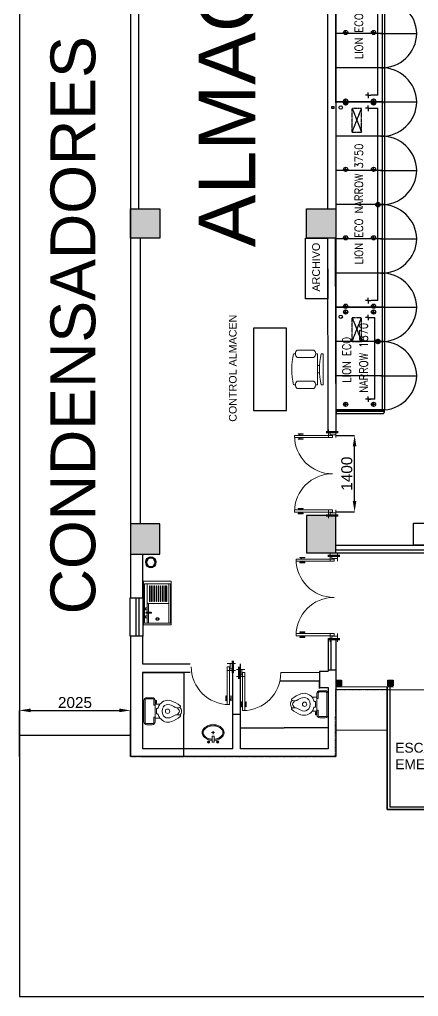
# Model space of a CAD drawing. Header units: millimetres. Extents: x -327709 to -233612, y 250954 to 312605.
# Drawn here: x -292956 to -285669, y 251827 to 269669 of the extents above; entities that cross this region are included whole.
import ezdxf
from ezdxf.enums import TextEntityAlignment as Align

# ---------------------------------------------------------------- set-up
doc = ezdxf.new("R2010")
doc.units = ezdxf.units.MM
doc.header["$PDMODE"] = 35
for name, pattern in [('Dash Style-1', [4.724409, 1.889764, -2.834646]), ('TRATTEGGIATA', [0.75, 0.5, -0.25]), ('TRATTEGGIATA2', [0.375, 0.25, -0.125])]:
    doc.linetypes.add(name, pattern=pattern)
for name, color, linetype in [('BANCHI', 3, 'Continuous'), ('COSTAN-EXH-COTAS', 7, 'Continuous'), ('COSTAN-EXH-Desagues', 1, 'Continuous'), ('DESAGUE', 4, 'Continuous'), ('DESAGUE MAQUINA', 3, 'Continuous'), ('DESAGUE PISO', 7, 'TRATTEGGIATA'), ('ENTRADA DE FRIO', 2, 'Continuous'), ('GABINETE', 5, 'Continuous'), ('GOP', 5, 'Continuous'), ('LATERALES', 3, 'Continuous'), ('PATAS', 6, 'Continuous'), ('QUADRO_ELETTRICO', 8, 'Continuous'), ('ROTULO', 7, 'Continuous'), ('TESTI20', 3, 'Continuous'), ('TETTO', 3, 'TRATTEGGIATA')]:
    doc.layers.add(name, color=color, linetype=linetype)
for name, color, linetype, lineweight in [('p1', 7, 'Continuous', 18), ('P4', 7, 'Continuous', 18), ('SUPERFICIES', 7, 'Dash Style-1', 5)]:
    doc.layers.add(name, color=color, linetype=linetype, lineweight=lineweight)
doc.styles.add('Arial (bold)', font='arialbd.ttf')
doc.styles.add('Arial Unicode MS', font='ARIALUNI.TTF')
doc.styles.add('costan', font='arial.ttf')
doc.styles.get("Standard").update_dxf_attribs({"font": 'arial.ttf'})
doc.styles.add('TESTI15', font='romans.shx', dxfattribs={"width": 0.9, "height": 1.5})
doc.dimstyles.new('Arch', dxfattribs={"dimtxt": 0.2, "dimasz": 0.3175, "dimexe": 0.3175, "dimexo": 0.15875, "dimgap": 0.001587, "dimtad": 1, "dimtxsty": 'Arial (bold)', "dimblk": 'VW_SLASH-2', "dimcen": 0, "dimdle": 0.15875, "dimazin": 0, "dimtfac": 1, "dimtix": 1, "dimtmove": 0, "dimatfit": 0, "dimldrblk": 'VW_FILLEDARROW', "dimfxl": 1, "dimfrac": 2, "dimtolj": 1, "dimarcsym": 0})
doc.dimstyles.new('carlos', dxfattribs={"dimtxt": 0.067432, "dimasz": 0.00186, "dimexe": 1.7e-05, "dimexo": 1.25e-05, "dimgap": 0, "dimtad": 0, "dimdec": 3, "dimtxsty": 'Arial (bold)', "dimblk": 'VW_SLASH-1', "dimblk1": 'VW_SLASH-1', "dimblk2": 'VW_SLASH-1', "dimcen": 0, "dimazin": 0, "dimtfac": 1, "dimtdec": 3, "dimtix": 1, "dimtmove": 0, "dimatfit": 0, "dimldrblk": 'VW_SLASH-1', "dimfxl": 1, "dimfrac": 2, "dimtolj": 1, "dimarcsym": 0})
doc.dimstyles.new('COSTAN-DESAGUES', dxfattribs={"dimtxt": 200, "dimasz": 200, "dimexe": 0, "dimexo": 0, "dimgap": 40, "dimtad": 1, "dimdec": 0, "dimzin": 0, "dimdsep": 46, "dimtxsty": 'costan', "dimcen": 0, "dimclrd": 1, "dimclre": 1, "dimclrt": 1, "dimadec": 0, "dimazin": 0, "dimtfac": 1, "dimtdec": 0, "dimtofl": 0, "dimtmove": 0, "dimatfit": 3, "dimfxl": 1, "dimtolj": 1, "dimtzin": 0, "dimarcsym": 0})

# ---------------------------------------------------------------- blocks, each defined once
blk = doc.blocks.new('lavaplatos peq')
blk.add_line((-0.192, 0.03), (-0.192, -0.329))
for points in [[(-0.257, 0.439), (0.248, 0.439), (0.248, -0.361), (-0.257, -0.361)], [(-0.242, 0.388), (0.233, 0.388), (0.233, -0.329), (-0.242, -0.329)], [(-0.192, 0.388), (0.203, 0.388), (0.203, 0.03), (-0.192, 0.03)], [(-0.15, 0.351), (-0.14, 0.351), (-0.14, 0.068), (-0.15, 0.068)], [(-0.11, 0.351), (-0.1, 0.351), (-0.1, 0.068), (-0.11, 0.068)], [(-0.07, 0.351), (-0.06, 0.351), (-0.06, 0.068), (-0.07, 0.068)], [(-0.03, 0.351), (-0.02, 0.351), (-0.02, 0.068), (-0.03, 0.068)], [(0.01, 0.351), (0.02, 0.351), (0.02, 0.068), (0.01, 0.068)], [(0.05, 0.351), (0.06, 0.351), (0.06, 0.068), (0.05, 0.068)], [(0.09, 0.351), (0.1, 0.351), (0.1, 0.068), (0.09, 0.068)], [(0.13, 0.351), (0.14, 0.351), (0.14, 0.068), (0.13, 0.068)], [(0.16, 0.351), (0.17, 0.351), (0.17, 0.068), (0.16, 0.068)], [(-0.166, 0.03), (0.203, 0.03), (0.203, -0.329), (-0.166, -0.329)]]:
    blk.add_lwpolyline(points, close=True)
for points in [[(-0.197, -0.048), (-0.196, -0.048), (-0.194, -0.05), (-0.192, -0.053), (-0.192, -0.082), (-0.194, -0.085), (-0.196, -0.087), (-0.219, -0.087), (-0.221, -0.085), (-0.222, -0.082), (-0.222, -0.053), (-0.221, -0.05), (-0.219, -0.048), (-0.217, -0.048), (-0.207, -0.048), (-0.197, -0.048)], [(-0.132, -0.13), (-0.127, -0.13), (-0.119, -0.131), (-0.115, -0.132), (-0.115, -0.146), (-0.119, -0.147), (-0.127, -0.148), (-0.204, -0.148), (-0.212, -0.147), (-0.216, -0.146), (-0.216, -0.132), (-0.212, -0.131), (-0.204, -0.13), (-0.199, -0.13), (-0.166, -0.13), (-0.132, -0.13)], [(-0.197, -0.195), (-0.196, -0.195), (-0.194, -0.197), (-0.192, -0.2), (-0.192, -0.229), (-0.194, -0.232), (-0.196, -0.234), (-0.219, -0.234), (-0.221, -0.232), (-0.222, -0.229), (-0.222, -0.2), (-0.221, -0.197), (-0.219, -0.195), (-0.217, -0.195), (-0.207, -0.195), (-0.197, -0.195)]]:
    blk.add_open_spline(points, degree=2, knots=[0, 0, 0, 1, 2, 3, 4, 5, 6, 7, 8, 9, 10, 11, 12, 12, 13, 13, 13])
for points in [[(0.026, -0.253), (0.026, -0.247), (0.018, -0.236), (0.004, -0.229), (-0.012, -0.229), (-0.026, -0.236), (-0.034, -0.247), (-0.034, -0.26), (-0.026, -0.271), (-0.012, -0.277), (0.004, -0.277), (0.018, -0.271), (0.026, -0.26), (0.026, -0.253)], [(0.016, -0.253), (0.016, -0.249), (0.01, -0.242), (0.001, -0.237), (-0.01, -0.237), (-0.019, -0.242), (-0.024, -0.249), (-0.024, -0.258), (-0.019, -0.265), (-0.01, -0.269), (0.001, -0.269), (0.01, -0.265), (0.016, -0.258), (0.016, -0.253)]]:
    blk.add_open_spline(points, degree=2)
blk = doc.blocks.new('Group-201-1')
at = {"color": 7, "linetype": 'Continuous', "lineweight": 5}
for p, q in [((-0.027, 0), (0.029, 0)), ((0.001, 0.028), (0.001, -0.027)), ((-0.102, -0.173), (-0.062, -0.173)), ((-0.082, -0.153), (-0.082, -0.193)), ((0.064, -0.173), (0.104, -0.173)), ((0.084, -0.153), (0.084, -0.193))]:
    blk.add_line(p, q, dxfattribs=at)
for points in [[(0.02, -0.143, 0.187772), (0.168, -0.079, 0.335471), (0.188, 0.052, 0.491193), (-0.185, 0.053, 0.280802), (-0.182, -0.058, 0.232365), (-0.018, -0.143)], [(0.019, -0.127, 0.187798), (0.157, -0.067, 0.331964), (0.174, 0.044, 0.487756), (-0.172, 0.045, 0.276113), (-0.168, -0.049, 0.231696), (-0.017, -0.127)], [(0.019, -0.123, 0.187806), (0.154, -0.064, 0.330923), (0.171, 0.042, 0.486791), (-0.168, 0.042, 0.274714), (-0.165, -0.047, 0.231506), (-0.017, -0.123)]]:
    blk.add_lwpolyline(points, format="xyb", dxfattribs=at)
at = {"color": 7, "linetype": 'Continuous', "lineweight": 18}
blk.add_lwpolyline([(0.02, -0.173), (-0.018, -0.173), (-0.018, -0.064), (0.02, -0.064)], close=True, dxfattribs=at)
blk.add_circle((0.001, 0), 0.0116, dxfattribs=at)
at = {"color": 7, "linetype": 'Continuous', "lineweight": 5}
for centre, radius in [((-0.082, -0.173), 0.02), ((-0.082, -0.173), 0.0168), ((0.084, -0.173), 0.02), ((0.084, -0.173), 0.0168)]:
    blk.add_circle(centre, radius, dxfattribs=at)
blk = doc.blocks.new('lavam peqe planta 2d_Sc1')
at = {"color": 7}
blk.add_blockref('Group-201-1', (0, 0), dxfattribs=at)
blk = doc.blocks.new('inodor planta 2d 2')
for p, q in [((-0.033, 0.203), (-0.063, 0.181)), ((-0.063, 0.165), (-0.063, 0.198)), ((0.034, 0.203), (0.064, 0.181)), ((0.064, 0.165), (0.064, 0.197)), ((-0.126, -0.227), (0.128, -0.227)), ((-0.05, -0.202), (-0.05, -0.182)), ((0.051, -0.202), (-0.05, -0.202)), ((0.051, -0.182), (0.051, -0.202))]:
    blk.add_line(p, q)
blk.add_lwpolyline([(-0.246, -0.379, 0.414214), (-0.195, -0.43), (0.196, -0.43, 0.414214), (0.247, -0.379), (0.247, -0.278, 0.414214), (0.196, -0.227), (0.128, -0.227), (0.128, -0.138, 0.320465), (0.191, 0.065, 0.084082), (0.098, 0.232, 0.442604), (0.079, 0.233, 0.057779), (0.072, 0.224, 0.435895), (-0.071, 0.225, 0.057779), (-0.078, 0.234, 0.442604), (-0.097, 0.233, 0.084082), (-0.19, 0.065, 0.320465), (-0.126, -0.138), (-0.126, -0.227), (-0.195, -0.227, 0.414214), (-0.246, -0.278), (-0.246, -0.379)], format="xyb", close=True)
for points in [[(0.034, 0.203, 0.428571), (-0.033, 0.203)], [(-0.082, -0.076, 0.288661), (0.083, -0.076)], [(0.061, -0.17, 0.101686), (0.128, -0.138)], [(-0.106, -0.227), (-0.106, -0.247), (-0.195, -0.247, 0.414214), (-0.226, -0.278), (-0.226, -0.384, 0.370267), (-0.195, -0.41), (0.196, -0.41, 0.414214), (0.227, -0.379), (0.227, -0.278, 0.414214), (0.196, -0.247), (0.108, -0.247), (0.108, -0.227)]]:
    blk.add_lwpolyline(points, format="xyb")
blk.add_lwpolyline([(0.196, -0.227), (0.196, -0.202), (0.146, -0.202), (0.146, -0.214), (0.184, -0.214), (0.184, -0.227)])
blk.add_circle((0.001, 0), 0.0395)
for centre, radius, start, end in [((-0.114, 0.198), 0.0508, 0, 31.856), ((0.115, 0.197), 0.0508, 147.3897, 180), ((-0.016, 0.008), 0.107, 161.8163, 232.8917), ((0.35, -0.125), 0.496, 147.9375, 160.56), ((-0.114, 0.165), 0.0508, 327.9375, 0), ((0.115, 0.165), 0.0508, 180, 212.0625), ((-0.349, -0.125), 0.496, 19.44, 32.0625), ((0.017, 0.008), 0.107, 307.1083, 18.1837), ((-0.016, 0.008), 0.183, 232.8917, 256.1166), ((-0.063, -0.182), 0.0127, 0, 76.1166), ((0.064, -0.182), 0.0127, 103.8834, 180)]:
    blk.add_arc(centre, radius, start, end)
blk = doc.blocks.new('Group-2-2')
at = {"color": 5, "linetype": 'Continuous', "lineweight": 60}
blk.add_line((28.089, 7.119), (28.089, 7.339), dxfattribs=at)
at = {"color": 7, "linetype": 'Continuous', "lineweight": 5}
for p, q in [((28.139, 7.294), (27.989, 7.294)), ((28.139, 7.164), (27.989, 7.164))]:
    blk.add_line(p, q, dxfattribs=at)
for points in [[(27.989, 7.224), (27.989, 7.917), (28.029, 7.917), (28.029, 7.224)], [(27.985, 7.828), (27.97, 7.828), (27.97, 7.848), (27.96, 7.848), (27.96, 7.758), (27.97, 7.758), (27.97, 7.818), (27.985, 7.818)], [(28.035, 7.828), (28.05, 7.828), (28.05, 7.848), (28.06, 7.848), (28.06, 7.758), (28.05, 7.758), (28.05, 7.818), (28.035, 7.818)], [(28.089, 7.164), (28.039, 7.164), (28.039, 7.264), (28.089, 7.264)]]:
    blk.add_lwpolyline(points, close=True, dxfattribs=at)
blk.add_arc((28.022, 7.224), 0.693, 90, 180, dxfattribs=at)
blk = doc.blocks.new('VW_SLASH-1')
at = {"layer": 'p1', "color": 0, "linetype": 'ByBlock', "lineweight": -2}
blk.add_line((0, 0), (-1, 0), dxfattribs=at)
at = {"layer": 'p1', "color": 0, "linetype": 'Continuous', "lineweight": 20}
blk.add_lwpolyline([(1, 1), (-1, -1)], dxfattribs=at)
blk = doc.blocks.new('*D424')
at = {"layer": 'Defpoints', "color": 0, "linetype": 'Continuous', "transparency": 16777216}
for p in [(-290710, 257745), (-290710, 256210), (-289954, 256210)]:
    blk.add_point(p, dxfattribs=at)
at = {"layer": 'P4', "color": 0, "linetype": 'Continuous', "lineweight": -2, "transparency": 16777216}
for p, q in [((-290710, 257745), (-289954, 257745)), ((-289954, 257745), (-289954, 256978)), ((-289954, 256210), (-289954, 256978)), ((-290710, 256210), (-289954, 256210))]:
    blk.add_line(p, q, dxfattribs=at)
at = {"layer": 'P4', "color": 0, "linetype": 'Continuous', "lineweight": -2, "transparency": 16777216, "xscale": 0.0018603515625, "yscale": 0.0018603515625, "zscale": 0.0018603515625}
for p, rotation in [((-289954, 257745), 90), ((-289954, 256210), 270)]:
    blk.add_blockref('VW_SLASH-1', p, dxfattribs=dict(at, rotation=rotation))
at = {"layer": 'P4', "color": 0, "linetype": 'Continuous', "lineweight": -2, "transparency": 16777216, "insert": (-289954, 256978), "char_height": 0.0607, "attachment_point": 5, "style": 'Arial (bold)'}
blk.add_mtext('\\A1;4605,785', dxfattribs=at)
blk = doc.blocks.new('*D425')
at = {"layer": 'Defpoints', "color": 0, "linetype": 'Continuous', "transparency": 16777216}
for p in [(-287320, 256910), (-288920, 256731), (-288920, 256663)]:
    blk.add_point(p, dxfattribs=at)
at = {"layer": 'P4', "color": 0, "linetype": 'Continuous', "lineweight": -2, "transparency": 16777216}
for p, q in [((-287320, 256910), (-287320, 256731)), ((-288920, 256663), (-288920, 256731)), ((-288920, 256731), (-288120, 256731)), ((-287320, 256731), (-288120, 256731))]:
    blk.add_line(p, q, dxfattribs=at)
at = {"layer": 'P4', "color": 0, "linetype": 'Continuous', "lineweight": -2, "transparency": 16777216, "xscale": 0.0018603515625, "yscale": 0.0018603515625, "zscale": 0.0018603515625, "rotation": 180}
blk.add_blockref('VW_SLASH-1', (-288920, 256731), dxfattribs=at)
at = {"layer": 'P4', "color": 0, "linetype": 'Continuous', "lineweight": -2, "transparency": 16777216, "xscale": 0.0018603515625, "yscale": 0.0018603515625, "zscale": 0.0018603515625}
blk.add_blockref('VW_SLASH-1', (-287320, 256731), dxfattribs=at)
at = {"layer": 'P4', "color": 0, "linetype": 'Continuous', "lineweight": -2, "transparency": 16777216, "insert": (-288120, 256731), "char_height": 0.0607, "attachment_point": 5, "style": 'Arial (bold)'}
blk.add_mtext('\\A1;4800,819', dxfattribs=at)
blk = doc.blocks.new('VW_SLASH-2')
at = {"layer": 'p1', "color": 0, "linetype": 'ByBlock', "lineweight": -2}
blk.add_line((0, 0), (-1, 0), dxfattribs=at)
at = {"layer": 'p1', "color": 0, "linetype": 'Continuous', "lineweight": 20}
blk.add_lwpolyline([(0, 0), (0, 0)], dxfattribs=at)
blk = doc.blocks.new('*D491')
at = {"layer": 'Defpoints', "color": 0, "transparency": 16777216}
for p in [(-290930, 256602), (-292956, 256210), (-290930, 256210)]:
    blk.add_point(p, dxfattribs=at)
at = {"layer": 'p1', "color": 0, "lineweight": -2, "transparency": 16777216}
for p, q in [((-292956, 256210), (-292956, 256602)), ((-292955, 256602), (-290931, 256602)), ((-290930, 256210), (-290930, 256602))]:
    blk.add_line(p, q, dxfattribs=at)
at = {"layer": 'p1', "color": 0, "lineweight": -2, "transparency": 16777216, "xscale": 0.3175, "yscale": 0.3175, "zscale": 0.3175, "rotation": 180}
blk.add_blockref('VW_SLASH-2', (-292956, 256602), dxfattribs=at)
at = {"layer": 'p1', "color": 0, "lineweight": -2, "transparency": 16777216, "xscale": 0.3175, "yscale": 0.3175, "zscale": 0.3175}
blk.add_blockref('VW_SLASH-2', (-290930, 256602), dxfattribs=at)
at = {"layer": 'p1', "color": 0, "transparency": 16777216, "insert": (-291943, 256602), "char_height": 0.2, "attachment_point": 5, "style": 'Arial (bold)'}
blk.add_mtext('\\A1;2025,35', dxfattribs=at)
blk = doc.blocks.new('VW_FILLEDARROW')
at = {"layer": 'p1', "linetype": 'Continuous', "lineweight": 0}
blk.add_hatch(color=0, dxfattribs=at).paths.add_polyline_path([(-1, 0), (0, 0), (-1, 0)])
at = {"layer": 'p1', "color": 0, "linetype": 'Continuous', "lineweight": 5}
blk.add_lwpolyline([(-1, 0), (0, 0), (-1, 0)], close=True, dxfattribs=at)
blk = doc.blocks.new('COSTAN-REFERENCIA DE DESAGÜES')
at = {"layer": 'COSTAN-EXH-Desagues'}
blk.add_hatch(color=256, dxfattribs=at).paths.add_polyline_path([(40, 0, 1), (-40, 0, 1)])
blk.add_circle((0, 0), 40, dxfattribs=at)
blk = doc.blocks.new('LI_TL1_N_ECO 375')
at = {"layer": 'COSTAN-EXH-COTAS', "color": 1}
for p, q in [((625, -890), (625, 0)), ((1250, -855), (1250, 0)), ((1875, -890), (1875, 0)), ((2500, -855), (2500, 0)), ((3125, -890), (3125, 0)), ((3750, -855), (3750, 0))]:
    blk.add_line(p, q, dxfattribs=at)
at = {"layer": 'COSTAN-EXH-Desagues'}
for p, q in [((0, -855), (0, -1480)), ((1250, -820), (1250, -1480)), ((1250, -855), (1250, -1480)), ((2500, -820), (2500, -1480)), ((2500, -855), (2500, -1480)), ((3750, -820), (3750, -1480)), ((3750, -855), (3750, -1480))]:
    blk.add_line(p, q, dxfattribs=at)
for centre, start, end in [((-17, -838), 271.5602, 1.5602), ((1267, -838), 178.4398, 268.4398), ((1233, -838), 271.5602, 1.5602), ((2517, -838), 178.4398, 268.4398), ((2483, -838), 271.5602, 1.5602), ((3767, -838), 178.4398, 268.4398)]:
    blk.add_arc(centre, 643, start, end, dxfattribs=at)
at = {"layer": 'DESAGUE'}
for p, q in [((122, -770), (122, -645)), ((3635, -645), (3635, -770)), ((122, -770), (3635, -770))]:
    blk.add_line(p, q, dxfattribs=at)
at = {"layer": 'DESAGUE MAQUINA'}
for p, q in [((122, -590), (72, -590)), ((122, -590), (122, -540)), ((122, -590), (122, -640)), ((122, -590), (172, -590)), ((3635, -590), (3585, -590)), ((3635, -590), (3635, -540)), ((3635, -590), (3635, -640)), ((3635, -590), (3685, -590))]:
    blk.add_line(p, q, dxfattribs=at)
at = {"layer": 'DESAGUE PISO'}
for p, q in [((1925, -770), (1825, -770)), ((1875, -720), (1875, -820))]:
    blk.add_line(p, q, dxfattribs=at)
at = {"layer": 'ENTRADA DE FRIO'}
blk.add_lwpolyline([(3630, 73), (3670, 73), (3670, 33), (3630, 33)], close=True, dxfattribs=at)
blk.add_circle((3650, -90), 31, dxfattribs=at)
at = {"layer": 'GABINETE'}
for p, q in [((3750, 0), (0, 0)), ((0, 0), (0, -855)), ((0, -855), (3750, -855)), ((2500, -890), (0, -890))]:
    blk.add_line(p, q, dxfattribs=at)
at = {"layer": 'LATERALES', "color": 3, "linetype": 'ByBlock'}
blk.add_line((3750, -890), (0, -890), dxfattribs=at)
at = {"layer": 'LATERALES'}
blk.add_line((3720, -890), (3750, -890), dxfattribs=at)
at = {"layer": 'PATAS'}
for p, q in [((20, -142), (20, -218)), ((1270, -142), (1270, -218)), ((2520, -142), (2520, -218)), ((3730, -142), (3730, -218)), ((-18, -180), (58, -180)), ((1232, -180), (1308, -180)), ((2482, -180), (2558, -180)), ((3768, -180), (3692, -180)), ((-18, -690), (58, -690)), ((20, -652), (20, -728)), ((1232, -690), (1308, -690)), ((1270, -652), (1270, -728)), ((2482, -690), (2558, -690)), ((2520, -652), (2520, -728)), ((3768, -690), (3692, -690)), ((3730, -652), (3730, -728))]:
    blk.add_line(p, q, dxfattribs=at)
for centre in [(20, -180), (1270, -180), (2520, -180), (3730, -180), (20, -690), (1270, -690), (2520, -690), (3730, -690)]:
    blk.add_circle(centre, 37.6, dxfattribs=at)
at = {"layer": 'QUADRO_ELETTRICO', "linetype": 'TRATTEGGIATA2'}
for p, q in [((3200, -300), (3630, -300)), ((3200, -300), (3630, -470)), ((3630, -300), (3200, -470)), ((3200, -300), (3200, -470)), ((3630, -470), (3630, -300)), ((3200, -470), (3630, -470))]:
    blk.add_line(p, q, dxfattribs=at)
at = {"layer": 'COSTAN-EXH-Desagues'}
blk.add_blockref('COSTAN-REFERENCIA DE DESAGÜES', (1875, -770), dxfattribs=at)
at = {"layer": 'TESTI20', "style": 'TESTI15', "width": 0.9}
blk.add_text('LION ECO NARROW 3750', height=148, dxfattribs=at).set_placement((1887, -423), align=Align.MIDDLE)
blk = doc.blocks.new('LI_TL1_N_SX_65')
at = {"layer": 'BANCHI'}
for p, q in [((-0.65, 0), (-0.65, -8.55)), ((-0.3, -8.85), (-0.3, -8.35))]:
    blk.add_line(p, q, dxfattribs=at)
blk.add_lwpolyline([(0, -8.5), (-0.15, -8.5, -0.414214), (-0.3, -8.35), (-0.3, 0), (0, 0)], format="xyb", dxfattribs=at)
at = {"layer": 'GOP'}
blk.add_line((0, -8.5), (0, 0), dxfattribs=at)
at = {"layer": 'TETTO'}
for p, q in [((-0.3, 0), (-0.65, 0)), ((-0.3, -8.85), (0, -8.85)), ((0, -8.85), (0, -8.5))]:
    blk.add_line(p, q, dxfattribs=at)
blk.add_arc((-0.26, -8.45), 0.407, 194.8271, 263.8905, dxfattribs=at)
blk = doc.blocks.new('LION ECO 187')
at = {"layer": 'COSTAN-EXH-COTAS', "color": 1}
for p, q in [((-421753, 265955), (-422608, 265955)), ((-421718, 265330), (-422608, 265330)), ((-421753, 264705), (-422608, 264705)), ((-421718, 264080), (-422608, 264080))]:
    blk.add_line(p, q, dxfattribs=at)
at = {"layer": 'COSTAN-EXH-Desagues'}
for p, q in [((-421788, 265955), (-421128, 265955)), ((-421753, 265955), (-421128, 265955)), ((-421788, 264705), (-421128, 264705)), ((-421753, 264705), (-421128, 264705))]:
    blk.add_line(p, q, dxfattribs=at)
for centre, start, end in [((-421771, 265972), 268.4398, 358.4398), ((-421771, 264687), 1.5602, 91.5602), ((-421771, 264722), 268.4398, 358.4398)]:
    blk.add_arc(centre, 643, start, end, dxfattribs=at)
at = {"layer": 'DESAGUE'}
for q in [(-421893, 265768), (-422018, 264276)]:
    blk.add_line((-421893, 264276), q, dxfattribs=at)
at = {"layer": 'DESAGUE MAQUINA'}
for p, q in [((-422018, 265768), (-422068, 265768)), ((-422018, 265768), (-422018, 265818)), ((-422018, 265768), (-422018, 265718)), ((-422018, 265768), (-421968, 265768)), ((-422018, 264276), (-422068, 264276)), ((-422018, 264276), (-422018, 264326)), ((-422018, 264276), (-422018, 264226)), ((-422018, 264276), (-421968, 264276))]:
    blk.add_line(p, q, dxfattribs=at)
at = {"layer": 'DESAGUE PISO'}
for p, q in [((-421888, 265330), (-421788, 265330)), ((-421838, 265380), (-421838, 265280))]:
    blk.add_line(p, q, dxfattribs=at)
at = {"layer": 'ENTRADA DE FRIO'}
blk.add_circle((-422518, 265783), 31, dxfattribs=at)
at = {"layer": 'GABINETE'}
for p, q in [((-422608, 265955), (-422608, 264080)), ((-421753, 264080), (-421753, 265955)), ((-422608, 264080), (-421753, 264080))]:
    blk.add_line(p, q, dxfattribs=at)
at = {"layer": 'LATERALES', "color": 3, "linetype": 'ByBlock'}
blk.add_line((-421718, 265955), (-421718, 264080), dxfattribs=at)
at = {"layer": 'PATAS'}
for p, q in [((-422466, 265869), (-422390, 265869)), ((-422428, 265832), (-422428, 265907)), ((-421956, 265869), (-421880, 265869)), ((-421918, 265832), (-421918, 265907)), ((-422466, 264183), (-422390, 264183)), ((-422428, 264145), (-422428, 264221)), ((-421956, 264183), (-421880, 264183)), ((-421918, 264145), (-421918, 264221))]:
    blk.add_line(p, q, dxfattribs=at)
for centre in [(-422428, 265869), (-421918, 265869), (-422428, 264183), (-421918, 264183)]:
    blk.add_circle(centre, 37.6, dxfattribs=at)
at = {"layer": 'QUADRO_ELETTRICO', "linetype": 'TRATTEGGIATA2'}
for p, q in [((-422308, 265333), (-422308, 265763)), ((-422308, 265333), (-422138, 265763)), ((-422308, 265763), (-422138, 265333)), ((-422138, 265763), (-422308, 265763)), ((-422138, 265333), (-422138, 265763)), ((-422308, 265333), (-422138, 265333))]:
    blk.add_line(p, q, dxfattribs=at)
at = {"layer": 'ROTULO', "color": 1, "linetype": 'Continuous'}
blk.add_line((-421718, 265955), (-422608, 265955), dxfattribs=at)
at = {"layer": 'ROTULO', "color": 4, "linetype": 'Continuous'}
blk.add_line((-422018, 265768), (-421893, 265768), dxfattribs=at)
at = {"layer": 'COSTAN-EXH-Desagues', "rotation": 90}
blk.add_blockref('COSTAN-REFERENCIA DE DESAGÜES', (-421838, 265330), dxfattribs=at)
at = {"layer": 'TESTI20', "style": 'TESTI15', "width": 0.9}
for s, p in [('NARROW 1870', (-422099, 265031)), ('LION ECO', (-422410, 264997))]:
    blk.add_text(s, height=148, rotation=90, dxfattribs=at).set_placement(p, align=Align.MIDDLE)
blk = doc.blocks.new('Group-93-1')
at = {"color": 7, "linetype": 'Continuous', "lineweight": 9}
for p, q in [((-0.285, 0), (-0.285, -0.034)), ((-0.285, 0), (0.285, 0)), ((0.285, 0), (0.285, -0.034)), ((-0.352, -0.168), (-0.352, -0.469)), ((-0.285, -0.101), (-0.285, -0.134)), ((-0.285, -0.101), (0.285, -0.101)), ((-0.218, -0.469), (-0.218, -0.168)), ((-0.067, -0.101), (-0.067, -0.065)), ((0.067, -0.066), (0.067, -0.101)), ((0.218, -0.168), (0.218, -0.469)), ((0.285, -0.101), (0.285, -0.134)), ((0.352, -0.469), (0.352, -0.168)), ((-0.285, -0.503), (-0.285, -0.536)), ((0.285, -0.503), (0.285, -0.536))]:
    blk.add_line(p, q, dxfattribs=at)
for centre, radius, start, end in [((-0.285, -0.218), 0.0838, 36.8699, 143.1301), ((0, 1.161), 1.228, 256.5803, 283.4197), ((0.285, -0.218), 0.0838, 36.8699, 143.1301), ((-0.285, -0.419), 0.0838, 216.8699, 323.1301), ((0.285, -0.419), 0.0838, 216.8699, 323.1301), ((0, 0.658), 1.228, 256.5803, 283.4197)]:
    blk.add_arc(centre, radius, start, end, dxfattribs=at)
blk = doc.blocks.new('Chair - Desk_Sc1')
at = {"color": 7}
blk.add_blockref('Group-93-1', (0, 0), dxfattribs=at)
blk = doc.blocks.new('*D572')
at = {"layer": 'Defpoints', "color": 0, "linetype": 'Continuous', "transparency": 16777216}
for p in [(-287179, 262075), (-286836, 262075), (-287179, 260675)]:
    blk.add_point(p, dxfattribs=at)
at = {"layer": 'ROTULO', "color": 1, "linetype": 'Continuous', "lineweight": -2, "transparency": 16777216}
for p, q in [((-287179, 262075), (-286836, 262075)), ((-286836, 260875), (-286836, 261875)), ((-287179, 260675), (-286836, 260675))]:
    blk.add_line(p, q, dxfattribs=at)
at = {"layer": 'ROTULO', "color": 1, "linetype": 'Continuous', "transparency": 16777216}
for points in [[(-286869, 261875), (-286803, 261875), (-286836, 262075)], [(-286869, 260875), (-286803, 260875), (-286836, 260675)]]:
    blk.add_solid(points, dxfattribs=at)
at = {"layer": 'ROTULO', "color": 1, "linetype": 'Continuous', "transparency": 16777216, "insert": (-286978, 261375), "char_height": 200, "attachment_point": 5, "rotation": 90, "style": 'costan'}
blk.add_mtext('\\A1;1400', dxfattribs=at)
blk = doc.blocks.new('*D575')
at = {"layer": 'Defpoints', "color": 0, "linetype": 'Continuous', "transparency": 16777216}
for p in [(-290931, 257052), (-292955, 256602), (-290931, 256602)]:
    blk.add_point(p, dxfattribs=at)
at = {"layer": 'ROTULO', "color": 1, "linetype": 'Continuous', "lineweight": -2, "transparency": 16777216}
for p, q in [((-292955, 256602), (-292955, 257052)), ((-292755, 257052), (-291131, 257052)), ((-290931, 256602), (-290931, 257052))]:
    blk.add_line(p, q, dxfattribs=at)
at = {"layer": 'ROTULO', "color": 1, "linetype": 'Continuous', "transparency": 16777216}
for points in [[(-292755, 257085), (-292755, 257019), (-292955, 257052)], [(-291131, 257085), (-291131, 257019), (-290931, 257052)]]:
    blk.add_solid(points, dxfattribs=at)
at = {"layer": 'ROTULO', "color": 1, "linetype": 'Continuous', "transparency": 16777216, "insert": (-291943, 257194), "char_height": 200, "attachment_point": 5, "style": 'costan'}
blk.add_mtext('\\A1;2025', dxfattribs=at)

msp = doc.modelspace()

# ---------------------------------------------------------------- hatches: boundary and pattern name
at = {"layer": 'P4', "linetype": 'Continuous', "lineweight": -2}
for color, points in [(1, [(-290930.30609, 265676.59523), (-290930.30609, 266211.68647), (-290395.21485, 266211.68647), (-290395.21485, 265676.59523)]), (1, [(-287714.75783, 265676.59523), (-287714.75783, 266211.68647), (-287179.66659, 266211.68647), (-287179.66659, 265676.59523)]), (1, [(-287179.66659, 259931.92669), (-287179.66659, 260612.04265), (-287319.69047, 260612.04265), (-287714.75783, 260612.04265), (-287714.75783, 260268.60041), (-287714.75783, 259931.92669)]), (1, [(-290395.21485, 259905.61126), (-290395.21485, 260460.70591), (-290930.30609, 260460.70591), (-290930.30609, 260180.39643), (-290930.30609, 259905.61126)]), (4, [(-287174.03733, 257601.77591), (-287074.02135, 257601.31097), (-287074.4863, 257501.29499), (-287174.50227, 257501.75994)]), (0, [(-286228.51107, 257602.07931), (-286128.4951, 257601.61436), (-286128.96004, 257501.59839), (-286228.97601, 257502.06334)])]:
    msp.add_hatch(color=color, dxfattribs=at).paths.add_polyline_path(points)

# ---------------------------------------------------------------- linework, layer by layer
at = {"layer": 'p1', "color": 1}
msp.add_lwpolyline([(-287179.66659, 257432.02956), (-286239.70404, 257432.02956), (-286239.70404, 256691.85968), (-287179.66659, 256691.85968)], close=True, dxfattribs=at)
at = {"layer": 'P4', "color": 4, "linetype": 'Continuous', "lineweight": -2}
for p, q in [((-287329.78983, 271652.61416), (-287329.78983, 266211.68647)), ((-287189.76596, 271652.61416), (-287179.66659, 266211.68647)), ((-290930.30609, 270850.72488), (-290930.30609, 266450.02818)), ((-290780.37817, 270492.84196), (-290780.37817, 266450.02818)), ((-290930.30609, 266450.02818), (-290930.30609, 266210.6863)), ((-290780.37817, 266450.02818), (-290780.37817, 266198.99525)), ((-290930.30609, 266210.6863), (-290930.30609, 265675.59506)), ((-290930.30609, 265675.59506), (-290930.30609, 265456.10872)), ((-290750.27539, 265676.26807), (-290750.27539, 265456.10872)), ((-287329.78983, 265676.59523), (-287322.15501, 262133.355)), ((-287189.76596, 265676.59523), (-287179.66659, 262133.355)), ((-290930.30609, 265456.10872), (-290930.30609, 259105.84142)), ((-290750.27539, 265456.10872), (-290750.27539, 261882.25923)), ((-290750.27539, 261882.25923), (-290750.27539, 260460.70591)), ((-287179.66659, 260071.95057), (-271937.06769, 260071.95057)), ((-287179.66659, 259981.93522), (-271937.06769, 259981.93522)), ((-290710.26857, 259905.61126), (-290710.26857, 259105.84142)), ((-287179.66659, 259931.92669), (-271937.06769, 259931.92669)), ((-290935.30694, 258405.72205), (-290935.30694, 259105.84142)), ((-290930.30609, 259105.84142), (-290710.26857, 259105.84142)), ((-290828.70715, 259105.84142), (-290828.70715, 258405.72205)), ((-290777.16172, 259105.84142), (-290777.16172, 258405.72205)), ((-290705.26772, 259105.84142), (-290705.26772, 258405.72205)), ((-290705.26772, 258405.72205), (-290935.30694, 258405.72205)), ((-290930.30609, 258405.72205), (-290930.30609, 257605.38612)), ((-290710.26857, 258405.72205), (-290710.26857, 257901.58051)), ((-287319.69047, 258354.60979), (-287319.69047, 257791.56175)), ((-287319.69047, 258354.60979), (-287179.66659, 258354.60979)), ((-287269.68194, 258354.60979), (-287269.68194, 257791.56175)), ((-287179.66659, 258354.60979), (-287179.66659, 257791.56175)), ((-290710.26857, 257901.58051), (-289840.12021, 257901.58051)), ((-290710.26857, 257745.24291), (-290710.26857, 257605.38612)), ((-289840.12021, 257745.24291), (-290710.26857, 257745.24291)), ((-287479.71775, 257765.24632), (-287479.71775, 257470.19602)), ((-287479.71775, 257765.24632), (-287319.69047, 257765.24632)), ((-287319.69047, 257791.56175), (-287319.69047, 257765.24632)), ((-287319.69047, 257791.56175), (-287179.66659, 257791.56175)), ((-287179.66659, 257791.56175), (-287179.66659, 256209.98115)), ((-290930.30609, 257605.38612), (-290930.30609, 256209.98115)), ((-290710.26857, 257605.38612), (-290710.26857, 256350.00502)), ((-287484.30876, 257588.90531), (-287484.30876, 257449.04852)), ((-287479.71775, 257470.19602), (-287319.69047, 257470.19602)), ((-287319.69047, 257470.19602), (-287319.69047, 256350.00502))]:
    msp.add_line(p, q, dxfattribs=at)
at = {"layer": 'P4', "color": 0, "linetype": 'Continuous', "lineweight": -2}
for p, q in [((-289059.98719, 256350.00502), (-289059.98719, 257901.58051)), ((-288919.96332, 256350.00502), (-288919.96332, 257901.58051)), ((-287484.30876, 257745.24291), (-288183.3481, 257740.3013)), ((-288200.08311, 257588.90531), (-287484.30876, 257588.90531)), ((-287179.43412, 257486.40714), (-286128.4951, 257481.52165)), ((-287179.66659, 257436.39916), (-242157.04931, 257227.1028)), ((-288919.96332, 256975.1116), (-289059.98719, 256975.1116)), ((-289059.98719, 256350.00502), (-290710.26857, 256350.00502)), ((-287319.69047, 256350.00502), (-288919.96332, 256350.00502)), ((-287179.66659, 256209.98115), (-290930.30609, 256209.98115))]:
    msp.add_line(p, q, dxfattribs=at)
for points in [[(-292955.65142, 251826.92186), (-234305.65142, 251826.92186), (-234305.65142, 311987.17937), (-292955.65142, 311987.17937)], [(-288082.55387, 262530.44287), (-288082.55387, 264030.69867), (-288682.65619, 264030.69867), (-288682.65619, 262530.44287)], [(-286228.51107, 257602.07931), (-286128.4951, 257601.61436), (-286128.96004, 257501.59839), (-286228.97601, 257502.06334)]]:
    msp.add_lwpolyline(points, close=True, dxfattribs=at)
at = {"layer": 'P4', "color": 1, "linetype": 'Continuous', "lineweight": -2}
for points in [[(-290930.30609, 265676.59523), (-290930.30609, 266211.68647), (-290395.21485, 266211.68647), (-290395.21485, 265676.59523)], [(-287714.75783, 265676.59523), (-287714.75783, 266211.68647), (-287179.66659, 266211.68647), (-287179.66659, 265676.59523)], [(-290395.21485, 259905.61126), (-290395.21485, 260460.70591), (-290930.30609, 260460.70591), (-290930.30609, 260180.39643), (-290930.30609, 259905.61126)]]:
    msp.add_lwpolyline(points, close=True, dxfattribs=at)
at = {"layer": 'P4', "color": 4, "linetype": 'Continuous', "lineweight": -2}
for points in [[(-287179.66659, 259931.92669), (-287179.66659, 260612.04265), (-287319.69047, 260612.04265), (-287714.75783, 260612.04265), (-287714.75783, 260268.60041), (-287714.75783, 259931.92669)], [(-287174.03733, 257601.77591), (-287074.02135, 257601.31097), (-287074.4863, 257501.29499), (-287174.50227, 257501.75994)]]:
    msp.add_lwpolyline(points, close=True, dxfattribs=at)
at = {"layer": 'P4', "color": 0, "linetype": 'Continuous', "lineweight": -2}
for points in [[(-284239.36298, 255242.29043), (-286239.70404, 255242.29043), (-286239.70404, 257480.8224)], [(-286239.70404, 257480.8224), (-286239.70404, 255242.29043), (-280838.78317, 255242.29043), (-280838.78317, 257442.6656), (-284239.36298, 257442.6656)], [(-286189.69551, 257480.46909), (-286189.69551, 255292.29896), (-280888.79169, 255292.29896), (-280888.79169, 257392.65708), (-284239.36298, 257392.65708)]]:
    msp.add_lwpolyline(points, dxfattribs=at)
at = {"layer": 'ROTULO', "color": 255, "linetype": 'Continuous'}
msp.add_lwpolyline([(-287729.78983, 265676.59523), (-287329.78983, 265676.59523), (-287327.39822, 264566.67374), (-287729.78983, 264566.67374)], close=True, dxfattribs=at)
at = {"layer": 'ROTULO', "color": 0, "linetype": 'Continuous'}
msp.add_lwpolyline([(-284559.2198, 260471.95057), (-284559.2198, 260071.95057), (-285759.42444, 260071.95057), (-285759.42444, 260471.95057)], close=True, dxfattribs=at)
at = {"layer": 'ROTULO', "color": 2, "linetype": 'Continuous', "lineweight": 50}
msp.add_circle((-290557.71665, 259756.32056), 87.37002, dxfattribs=at)
at = {"layer": 'SUPERFICIES', "color": 0, "lineweight": -2}
for p, q in [((-287184.66745, 256209.98115), (-287179.66659, 257432.02956)), ((-287179.66659, 257432.02956), (-286239.70404, 257432.02956)), ((-286239.70404, 257432.02956), (-286239.70404, 255242.29043)), ((-290930.30609, 256209.98115), (-287184.66745, 256209.98115)), ((-286239.70404, 255242.29043), (-280838.78317, 255242.29043))]:
    msp.add_line(p, q, dxfattribs=at)

# ---------------------------------------------------------------- block references
at = {"layer": 'P4', "color": 0, "lineweight": -2, "yscale": 1000.17053206043, "zscale": 1000.17053206043}
for name, p, xscale, rotation in [('Chair - Desk_Sc1', (-287412.46361, 263280.57077), 1000.17053206043, 269.9999999999999), ('Group-2-2', (-280014.2561, 234039.14647), 1000.17053206043, 90), ('Group-2-2', (-280014.2561, 288706.25119), -1000.17053206043, 90), ('Group-2-2', (-279985.31679, 231781.7136), 1000.17053206043, 90), ('Group-2-2', (-279985.31679, 286448.81832), -1000.17053206043, 90), ('Group-2-2', (-317154.19573, 265075.05657), -1000.17053206043, 180), ('Group-2-2', (-260849.79574, 264965.99652), 1000.17053206043, 180), ('inodor planta 2d 2', (-287749.97907, 257164.071), -1000.17053206043, 90)]:
    msp.add_blockref(name, p, dxfattribs=dict(at, xscale=xscale, rotation=rotation))
at = {"layer": 'P4', "color": 4, "lineweight": -2, "xscale": 1000.17053206043, "yscale": 1000.17053206043, "zscale": 1000.17053206043}
msp.add_blockref('lavaplatos peq', (-290432.38664, 258973.64706), dxfattribs=at)
at = {"layer": 'P4', "color": 4, "lineweight": -2, "xscale": -1000.17053206043, "yscale": 1000.17053206043, "zscale": 1000.17053206043, "rotation": 270}
msp.add_blockref('inodor planta 2d 2', (-290252.77367, 257035.99462), dxfattribs=at)
at = {"layer": 'P4', "color": 0, "lineweight": -2, "xscale": -1000.17053206043, "yscale": 1000.17053206043, "zscale": 1000.17053206043}
msp.add_blockref('lavam peqe planta 2d_Sc1', (-289419.13635, 256647.13149), dxfattribs=at)
at = {"layer": 'ROTULO', "color": 0, "linetype": 'Continuous', "rotation": 90}
for p in [(-287179.66659, 268162.94091), (-287179.66659, 264412.94091)]:
    msp.add_blockref('LI_TL1_N_ECO 375', p, dxfattribs=at)
at = {"layer": 'ROTULO', "color": 4, "linetype": 'Continuous'}
msp.add_blockref('LION ECO 187', (135428.46591, -1541.69704), dxfattribs=at)
at = {"layer": 'ROTULO', "color": 0, "linetype": 'Continuous', "xscale": 100, "yscale": 100, "zscale": 100, "rotation": 90}
msp.add_blockref('LI_TL1_N_SX_65', (-287174.66659, 262537.94091), dxfattribs=at)

# ---------------------------------------------------------------- texts
at = {"layer": 'P4', "color": 0, "lineweight": -2, "insert": (-287610.19758, 264701.25671), "char_height": 140.023874, "width": 1930.820343, "attachment_point": 1, "rotation": 90, "line_spacing_factor": 1.012097, "style": 'Arial Unicode MS'}
msp.add_mtext('ARCHIVO', dxfattribs=at)
at = {"layer": 'P4', "color": 0, "lineweight": -2, "insert": (-289130.82066, 262322.6212), "char_height": 140.0238745, "attachment_point": 1, "rotation": 90, "line_spacing_factor": 1.012097, "style": 'Arial Unicode MS'}
msp.add_mtext('CONTROL ALMACEN', dxfattribs=at)
at = {"layer": 'P4', "color": 0, "lineweight": -2, "insert": (-286093.06948, 256459.38125), "char_height": 180.0306958, "attachment_point": 1, "line_spacing_factor": 1.008048, "style": 'Arial Unicode MS'}
msp.add_mtext('ESCALERA DE\\PEMERGENCIA', dxfattribs=at)
at = {"layer": 'ROTULO', "color": 1, "linetype": 'Continuous'}
msp.add_text('ALMACEN ', height=1032.692599, rotation=90, dxfattribs=at).set_placement((-288648.93386, 265510.72556))
at = {"layer": 'ROTULO', "color": 3, "linetype": 'Continuous'}
msp.add_text('CONDENSADORES', height=819.670988, rotation=90, dxfattribs=at).set_placement((-291571.33989, 258805.66409))

# ---------------------------------------------------------------- dimensions: what is measured, and where the dimension line sits
at = {"layer": 'p1'}
dim = msp.add_linear_dim(base=(-290930.30609, 256601.74725), p1=(-292955.65142, 256209.98115), p2=(-290930.30609, 256209.98115), dimstyle='Arch', override={"dimpost": '<>'}, dxfattribs=at)
dim.commit()
dim.dimension.update_dxf_attribs({"geometry": '*D491', "text_midpoint": (-291942.97875, 256601.87155)})
at = {"layer": 'P4', "color": 4, "linetype": 'Continuous', "lineweight": -2}
dim = msp.add_linear_dim(base=(-289953.97016, 256209.98115), p1=(-290710.26857, 257745.24291), p2=(-290710.26857, 256209.98115), angle=270, dimstyle='carlos', override={"dimtxt": 0.060689, "dimgap": 0.039688, "dimtih": 1, "dimtoh": 1, "dimlfac": 3, "dimpost": '<>', "dimtxsty": 'Arial (bold)'}, dxfattribs=at)
dim.commit()
dim.dimension.update_dxf_attribs({"geometry": '*D424', "text_midpoint": (-289953.97016, 256977.61203)})
at = {"layer": 'P4', "color": 0, "linetype": 'Continuous', "lineweight": -2}
dim = msp.add_linear_dim(base=(-288919.96332, 256731.48748), p1=(-287319.69047, 256910.10052), p2=(-288919.96332, 256662.55831), dimstyle='carlos', override={"dimtxt": 0.060689, "dimgap": 0.039688, "dimtih": 1, "dimtoh": 1, "dimlfac": 3, "dimpost": '<>', "dimtxsty": 'Arial (bold)'}, dxfattribs=at)
dim.commit()
dim.dimension.update_dxf_attribs({"geometry": '*D425', "text_midpoint": (-288119.82689, 256731.48748)})
at = {"layer": 'ROTULO', "color": 4, "linetype": 'Continuous'}
dim = msp.add_linear_dim(base=(-286835.93432, 262074.61709), p1=(-287179.15887, 260674.61709), p2=(-287179.15887, 262074.61709), angle=90, dimstyle='COSTAN-DESAGUES', dxfattribs=at)
dim.commit()
dim.dimension.update_dxf_attribs({"geometry": '*D572', "text_midpoint": (-286978.04892, 261374.61709)})
dim = msp.add_linear_dim(base=(-290930.62359, 257051.94314), p1=(-292955.33392, 256601.74725), p2=(-290930.62359, 256601.74725), dimstyle='COSTAN-DESAGUES', dxfattribs=at)
dim.commit()
dim.dimension.update_dxf_attribs({"geometry": '*D575', "text_midpoint": (-291942.97875, 257194.05773)})

doc.saveas('drawing.dxf')
